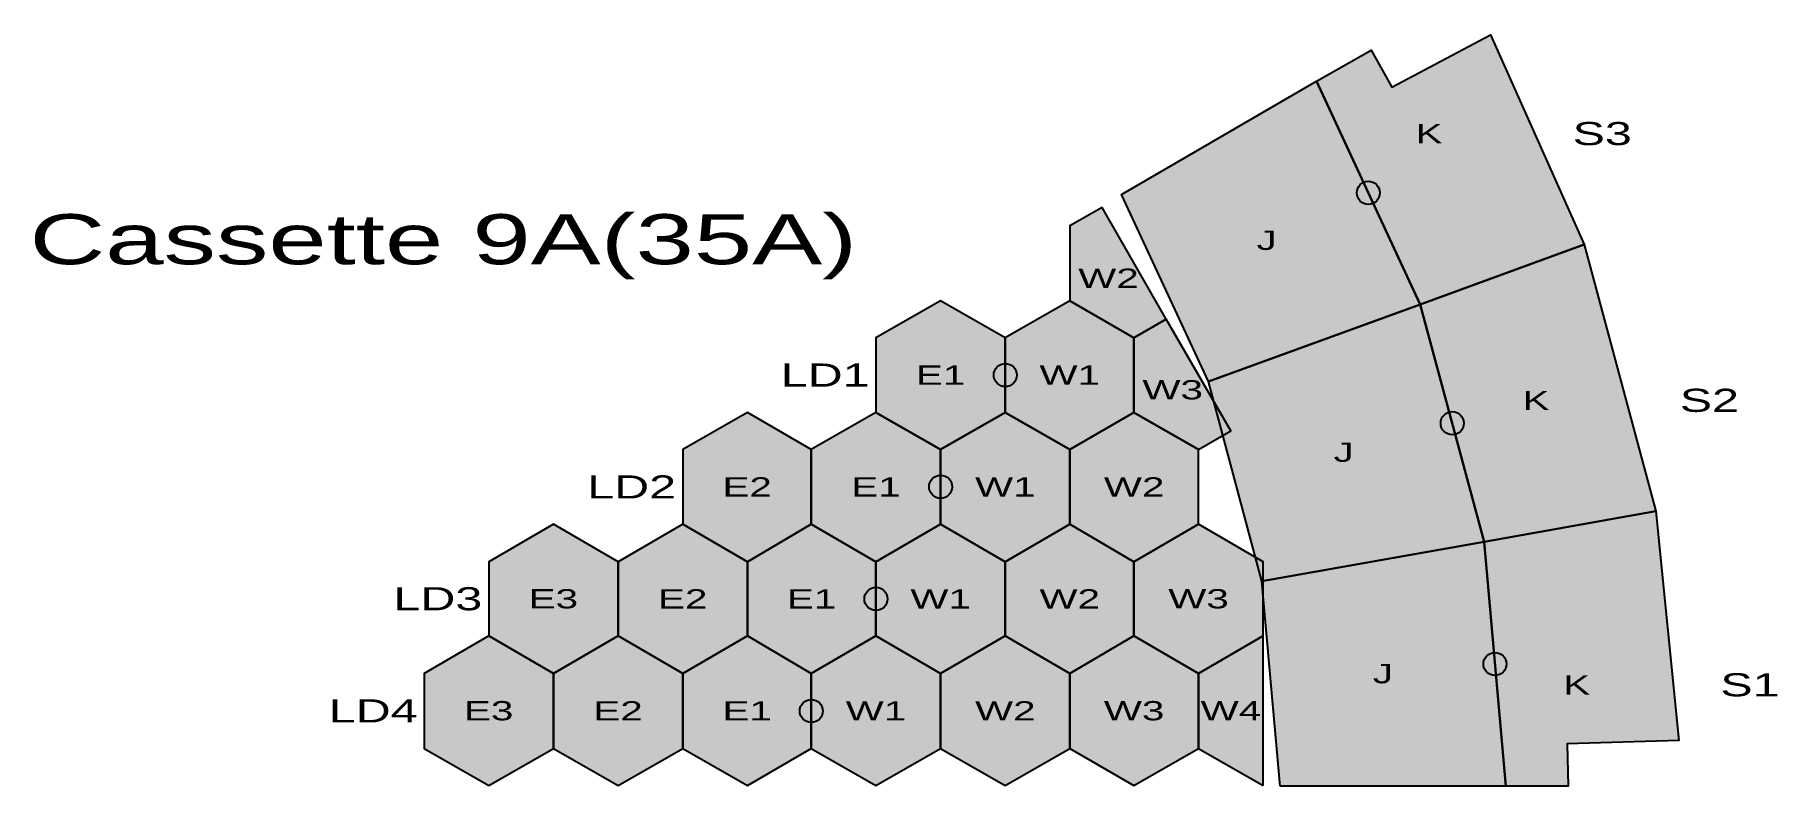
# Model space of a CAD drawing. Header units: metres. Extents: x -81 to 2183, y 0 to 975.
import ezdxf

# ---------------------------------------------------------------- set-up
doc = ezdxf.new("R2010")
doc.units = ezdxf.units.M
for name, color, linetype in [('ENGINES', 7, 'Continuous'), ('SHAPES', 7, 'Continuous'), ('TEXT', 7, 'Continuous')]:
    doc.layers.add(name, color=color, linetype=linetype)
doc.styles.add('BoldStyle', font='arial.ttf', dxfattribs={"width": 1.5})

msp = doc.modelspace()

# ---------------------------------------------------------------- hatches: boundary and pattern name
h = msp.add_hatch(color=222)
h.dxf.hatch_style = 1
h.paths.add_polyline_path([(1719, 625), (1584, 915), (1655, 955), (1682, 907), (1810, 975), (1932, 703)])
h = msp.add_hatch(color=222)
h.dxf.hatch_style = 1
h.paths.add_polyline_path([(1444, 525), (1331, 768), (1584, 915), (1719, 625)])
h = msp.add_hatch(color=244)
h.dxf.hatch_style = 1
edge = h.paths.add_edge_path()
edge.add_arc((1651.5, 770), 15, 0, 360)
h = msp.add_hatch(color=32)
h.dxf.hatch_style = 1
h.paths.add_polyline_path([(1347, 582), (1389, 606), (1306, 751), (1264, 727), (1264, 630)])
h = msp.add_hatch(color=202)
h.dxf.hatch_style = 1
h.paths.add_polyline_path([(1802, 317), (1719, 625), (1932, 703), (2025, 357)])
h = msp.add_hatch(color=32)
h.dxf.hatch_style = 1
h.paths.add_polyline_path([(1096, 437), (1180, 485), (1180, 582), (1096, 630), (1012, 582), (1012, 485)])
h = msp.add_hatch(color=32)
h.dxf.hatch_style = 1
h.paths.add_polyline_path([(1264, 437), (1347, 485), (1347, 582), (1264, 630), (1180, 582), (1180, 485)])
h = msp.add_hatch(color=202)
h.dxf.hatch_style = 1
h.paths.add_polyline_path([(1513, 266), (1444, 525), (1719, 625), (1802, 317)])
h = msp.add_hatch(color=32)
h.dxf.hatch_style = 1
h.paths.add_polyline_path([(1431, 437), (1473, 461), (1389, 606), (1347, 582), (1347, 485)])
h = msp.add_hatch(color=244)
h.dxf.hatch_style = 1
edge = h.paths.add_edge_path()
edge.add_arc((1180, 533.5), 15, 0, 360)
h = msp.add_hatch(color=42)
h.dxf.hatch_style = 1
h.paths.add_polyline_path([(845, 291), (928, 340), (928, 437), (845, 485), (761, 437), (761, 340)])
h = msp.add_hatch(color=42)
h.dxf.hatch_style = 1
h.paths.add_polyline_path([(1012, 291), (1096, 340), (1096, 437), (1012, 485), (928, 437), (928, 340)])
h = msp.add_hatch(color=42)
h.dxf.hatch_style = 1
h.paths.add_polyline_path([(1180, 291), (1264, 340), (1264, 437), (1180, 485), (1096, 437), (1096, 340)])
h = msp.add_hatch(color=42)
h.dxf.hatch_style = 1
h.paths.add_polyline_path([(1347, 291), (1431, 340), (1431, 437), (1347, 485), (1264, 437), (1264, 340)])
h = msp.add_hatch(color=244)
h.dxf.hatch_style = 1
edge = h.paths.add_edge_path()
edge.add_arc((1760.5, 471), 15, 0, 360)
h = msp.add_hatch(color=244)
h.dxf.hatch_style = 1
edge = h.paths.add_edge_path()
edge.add_arc((1096, 388.5), 15, 0, 360)
h = msp.add_hatch(color=82)
h.dxf.hatch_style = 1
h.paths.add_polyline_path([(593, 146), (677, 195), (677, 291), (593, 340), (509, 291), (509, 195)])
h = msp.add_hatch(color=82)
h.dxf.hatch_style = 1
h.paths.add_polyline_path([(761, 146), (845, 195), (845, 291), (761, 340), (677, 291), (677, 195)])
h = msp.add_hatch(color=82)
h.dxf.hatch_style = 1
h.paths.add_polyline_path([(928, 146), (1012, 195), (1012, 291), (928, 340), (845, 291), (845, 195)])
h = msp.add_hatch(color=82)
h.dxf.hatch_style = 1
h.paths.add_polyline_path([(1096, 146), (1180, 195), (1180, 291), (1096, 340), (1012, 291), (1012, 195)])
h = msp.add_hatch(color=82)
h.dxf.hatch_style = 1
h.paths.add_polyline_path([(1264, 146), (1347, 195), (1347, 291), (1264, 340), (1180, 291), (1180, 195)])
h = msp.add_hatch(color=82)
h.dxf.hatch_style = 1
h.paths.add_polyline_path([(1431, 146), (1515, 195), (1515, 291), (1431, 340), (1347, 291), (1347, 195)])
h = msp.add_hatch(color=152)
h.dxf.hatch_style = 1
h.paths.add_polyline_path([(1830, 0), (1802, 317), (2025, 357), (2055, 59), (1910, 55), (1911, 0)])
h = msp.add_hatch(color=152)
h.dxf.hatch_style = 1
h.paths.add_polyline_path([(1537, 0), (1513, 266), (1802, 317), (1830, 0)])
h = msp.add_hatch(color=244)
h.dxf.hatch_style = 1
edge = h.paths.add_edge_path()
edge.add_arc((1012, 243), 15, 0, 360)
h = msp.add_hatch(color=122)
h.dxf.hatch_style = 1
h.paths.add_polyline_path([(509, 1), (593, 49), (593, 146), (509, 195), (425, 146), (425, 49)])
h = msp.add_hatch(color=122)
h.dxf.hatch_style = 1
h.paths.add_polyline_path([(677, 1), (761, 49), (761, 146), (677, 195), (593, 146), (593, 49)])
h = msp.add_hatch(color=122)
h.dxf.hatch_style = 1
h.paths.add_polyline_path([(845, 1), (928, 49), (928, 146), (845, 195), (761, 146), (761, 49)])
h = msp.add_hatch(color=122)
h.dxf.hatch_style = 1
h.paths.add_polyline_path([(1012, 1), (1096, 49), (1096, 146), (1012, 195), (928, 146), (928, 49)])
h = msp.add_hatch(color=122)
h.dxf.hatch_style = 1
h.paths.add_polyline_path([(1180, 1), (1264, 49), (1264, 146), (1180, 195), (1096, 146), (1096, 49)])
h = msp.add_hatch(color=122)
h.dxf.hatch_style = 1
h.paths.add_polyline_path([(1347, 1), (1431, 49), (1431, 146), (1347, 195), (1264, 146), (1264, 49)])
h = msp.add_hatch(color=122)
h.dxf.hatch_style = 1
h.paths.add_polyline_path([(1515, 1), (1515, 195), (1431, 146), (1431, 49)])
h = msp.add_hatch(color=244)
h.dxf.hatch_style = 1
edge = h.paths.add_edge_path()
edge.add_arc((1816, 158.5), 15, 0, 360)
h = msp.add_hatch(color=244)
h.dxf.hatch_style = 1
edge = h.paths.add_edge_path()
edge.add_arc((928, 97.5), 15, 0, 360)

# ---------------------------------------------------------------- linework, layer by layer
at = {"layer": 'ENGINES', "color": 244}
for centre in [(1651.5, 770), (1180, 533.5), (1760.5, 471), (1096, 388.5), (1012, 243), (1816, 158.5), (928, 97.5)]:
    msp.add_circle(centre, 15, dxfattribs=at)
at = {"layer": 'SHAPES', "color": 250}
for points in [[(1719, 625), (1584, 915), (1655, 955), (1682, 907), (1810, 975), (1932, 703)], [(1444, 525), (1331, 768), (1584, 915), (1719, 625)], [(1347, 582), (1389, 606), (1306, 751), (1264, 727), (1264, 630)], [(1802, 317), (1719, 625), (1932, 703), (2025, 357)], [(1096, 437), (1180, 485), (1180, 582), (1096, 630), (1012, 582), (1012, 485)], [(1264, 437), (1347, 485), (1347, 582), (1264, 630), (1180, 582), (1180, 485)], [(1513, 266), (1444, 525), (1719, 625), (1802, 317)], [(1431, 437), (1473, 461), (1389, 606), (1347, 582), (1347, 485)], [(845, 291), (928, 340), (928, 437), (845, 485), (761, 437), (761, 340)], [(1012, 291), (1096, 340), (1096, 437), (1012, 485), (928, 437), (928, 340)], [(1180, 291), (1264, 340), (1264, 437), (1180, 485), (1096, 437), (1096, 340)], [(1347, 291), (1431, 340), (1431, 437), (1347, 485), (1264, 437), (1264, 340)], [(593, 146), (677, 195), (677, 291), (593, 340), (509, 291), (509, 195)], [(761, 146), (845, 195), (845, 291), (761, 340), (677, 291), (677, 195)], [(928, 146), (1012, 195), (1012, 291), (928, 340), (845, 291), (845, 195)], [(1096, 146), (1180, 195), (1180, 291), (1096, 340), (1012, 291), (1012, 195)], [(1264, 146), (1347, 195), (1347, 291), (1264, 340), (1180, 291), (1180, 195)], [(1431, 146), (1515, 195), (1515, 291), (1431, 340), (1347, 291), (1347, 195)], [(1830, 0), (1802, 317), (2025, 357), (2055, 59), (1910, 55), (1911, 0)], [(1537, 0), (1513, 266), (1802, 317), (1830, 0)], [(509, 1), (593, 49), (593, 146), (509, 195), (425, 146), (425, 49)], [(677, 1), (761, 49), (761, 146), (677, 195), (593, 146), (593, 49)], [(845, 1), (928, 49), (928, 146), (845, 195), (761, 146), (761, 49)], [(1012, 1), (1096, 49), (1096, 146), (1012, 195), (928, 146), (928, 49)], [(1180, 1), (1264, 49), (1264, 146), (1180, 195), (1096, 146), (1096, 49)], [(1347, 1), (1431, 49), (1431, 146), (1347, 195), (1264, 146), (1264, 49)], [(1515, 1), (1515, 195), (1431, 146), (1431, 49)]]:
    msp.add_lwpolyline(points, close=True, dxfattribs=at)

# ---------------------------------------------------------------- texts
at = {"layer": 'TEXT', "color": 0, "char_height": 30, "attachment_point": 5, "style": 'BoldStyle'}
for s, insert in [('S3', (1955.3, 846.7)), ('LD1', (946, 533.5)), ('LD1', (946, 533.5)), ('S2', (2094.5, 500.5)), ('LD2', (694.7, 388.3)), ('LD2', (694.7, 388.3)), ('LD3', (443, 243)), ('LD3', (443, 243)), ('S1', (2147.2, 131.3)), ('LD4', (359, 97.7)), ('LD4', (359, 97.7))]:
    msp.add_mtext(s, dxfattribs=dict(at, insert=insert))
at = {"layer": 'TEXT', "color": 250, "char_height": 25, "attachment_point": 5, "style": 'BoldStyle'}
for s, insert in [('K', (1730.3, 846.7)), ('J', (1519.5, 708.2)), ('W2', (1314, 659.2)), ('E1', (1096, 533.5)), ('W1', (1263.7, 533.5)), ('W3', (1397.4, 514.2)), ('K', (1869.5, 500.5)), ('J', (1619.5, 433.2)), ('E2', (844.7, 388.3)), ('E1', (1012, 388.3)), ('W1', (1180, 388.3)), ('W2', (1347.3, 388.3)), ('E3', (593, 243)), ('E2', (761, 243)), ('E1', (928.3, 243)), ('W1', (1096, 243)), ('W2', (1263.7, 243)), ('W3', (1431, 243)), ('J', (1670.5, 145.8)), ('K', (1922.2, 131.3)), ('E3', (509, 97.7)), ('E2', (677, 97.7)), ('E1', (844.7, 97.7)), ('W1', (1012, 97.7)), ('W2', (1180, 97.7)), ('W3', (1347.3, 97.7)), ('W4', (1473, 97.8))]:
    msp.add_mtext(s, dxfattribs=dict(at, insert=insert))
at = {"layer": 'TEXT', "color": 8, "insert": (450, 700), "char_height": 65, "attachment_point": 5, "style": 'BoldStyle'}
msp.add_mtext('Cassette 9A(35A)', dxfattribs=at)

doc.saveas('drawing.dxf')
